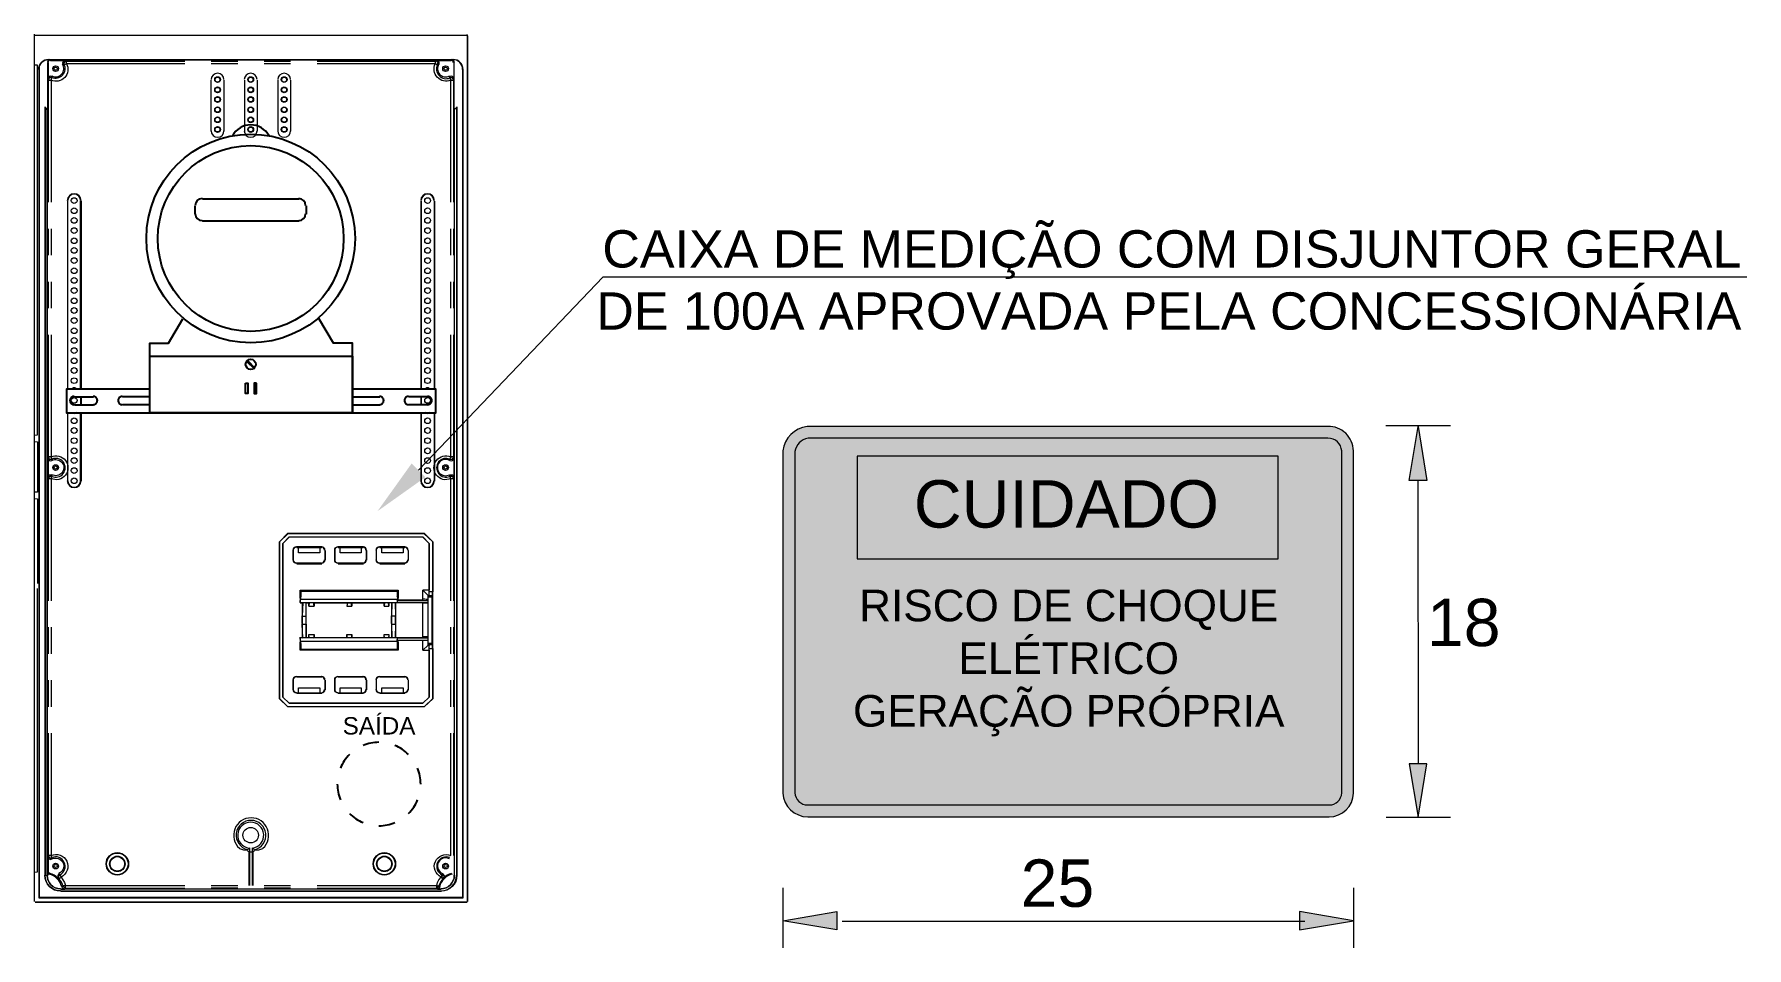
# Model space of a CAD drawing. Header units: millimetres. Extents: x 3949 to 5857, y -1960 to -943.
# Drawn here: x 5030.2 to 5180.1, y -1960 to -1880.1 of the extents above; entities that cross this region are included whole.
import ezdxf

# ---------------------------------------------------------------- set-up
doc = ezdxf.new("R2010")
doc.units = ezdxf.units.MM
doc.layers.add('PADRÃO DE ENTRADA', color=7, linetype='Continuous', lineweight=0)
doc.styles.add('ARIAL', font='arial.ttf')
doc.styles.add('PDF Arial', font='arial.ttf')
doc.styles.add('PDF TimesNewRomanPSMT', font='arial.ttf')

msp = doc.modelspace()

# ---------------------------------------------------------------- hatches: boundary and pattern name
at = {"layer": 'PADRÃO DE ENTRADA', "lineweight": 0}
h = msp.add_hatch(color=256, dxfattribs=at)
h.dxf.hatch_style = 1
edge = h.paths.add_edge_path()
edge.add_arc((5143.52, -1916.62), 2.19, 1.5279, 91.5282)
edge.add_line((5143.47, -1914.43), (5097.91, -1914.43))
edge.add_arc((5098.18, -1916.83), 2.42, 96.3973, 173.6024)
edge.add_line((5095.78, -1916.57), (5095.78, -1946.51))
edge.add_arc((5097.94, -1946.42), 2.16, 182.4237, 270.2616)
edge.add_line((5097.95, -1948.59), (5143.58, -1948.59))
edge.add_arc((5143.6, -1946.47), 2.12, 269.6245, 358.8061)
edge.add_line((5145.71, -1946.51), (5145.71, -1916.57))
at = {"layer": 'PADRÃO DE ENTRADA', "lineweight": 0, "true_color": 0xf1eb1f}
h = msp.add_hatch(color=2, dxfattribs=at)
h.dxf.hatch_style = 1
edge = h.paths.add_edge_path()
edge.add_arc((5143.52, -1916.62), 1.15, 2.1054, 92.1058)
edge.add_line((5143.48, -1915.47), (5097.98, -1915.47))
edge.add_arc((5098.18, -1916.83), 1.38, 98.4711, 171.5285)
edge.add_line((5096.82, -1916.63), (5096.82, -1946.49))
edge.add_arc((5097.94, -1946.42), 1.13, 183.3575, 270.3624)
edge.add_line((5097.95, -1947.55), (5143.59, -1947.55))
edge.add_arc((5143.6, -1946.47), 1.08, 269.4744, 358.3289)
edge.add_line((5144.68, -1946.5), (5144.68, -1916.58))
at = {"layer": 'PADRÃO DE ENTRADA', "lineweight": 0, "true_color": 0x000000}
h = msp.add_hatch(color=18, dxfattribs=at)
h.dxf.hatch_style = 1
h.paths.add_polyline_path([(5139.12, -1917.03), (5102.26, -1917.03), (5102.26, -1926.01), (5139.12, -1926.01)])

# ---------------------------------------------------------------- linework, layer by layer
at = {"layer": 'PADRÃO DE ENTRADA', "lineweight": 0}
for p, q in [((5063.87, -1918.27), (5080.03, -1901.34)), ((5080.03, -1901.34), (5180.13, -1901.34))]:
    msp.add_line(p, q, dxfattribs=at)
at = {"layer": 'PADRÃO DE ENTRADA', "lineweight": 15}
for p, q in [((5057.65, -1929.85), (5057.61, -1930.16)), ((5057.61, -1930.16), (5058.03, -1930.16)), ((5058.03, -1930.16), (5057.99, -1929.85)), ((5058.03, -1929.88), (5058.03, -1930.16)), ((5057.65, -1932.94), (5057.61, -1932.63)), ((5057.61, -1932.63), (5058.03, -1932.63)), ((5057.61, -1932.9), (5057.61, -1932.63)), ((5058.03, -1932.63), (5057.99, -1932.94)), ((5058.03, -1932.63), (5058.03, -1932.9))]:
    msp.add_line(p, q, dxfattribs=at)
for points in [[(5030.25, -1880.12, 0.414215), (5030.3, -1880.18, 0.414215), (5030.25, -1880.24)], [(5066.82, -1882.39), (5031.64, -1882.39, 0.414213), (5031.44, -1882.62)], [(5031.79, -1918.69), (5031.68, -1918.69), (5031.56, -1918.69), (5031.49, -1918.76), (5031.49, -1918.88), (5031.49, -1917.22), (5031.49, -1917.34), (5031.56, -1917.41), (5031.68, -1917.45), (5031.79, -1917.41, -1.671857), (5031.78, -1918.66)], [(5053.66, -1931.02, 0.011486), (5053.66, -1931.36, 0.011486), (5053.66, -1931.69)], [(5054.04, -1931.69, 0.011486), (5054.04, -1931.36, 0.011486), (5054.04, -1931.02)], [(5061.49, -1931.02, 0.011486), (5061.48, -1931.36, 0.011486), (5061.49, -1931.69)], [(5061.86, -1931.69, 0.011486), (5061.87, -1931.36, 0.011486), (5061.86, -1931.02)], [(5031.64, -1953.55), (5031.52, -1953.48), (5031.49, -1953.36), (5031.49, -1952.09), (5031.49, -1952.2), (5031.56, -1952.28), (5031.68, -1952.32), (5031.79, -1952.28, -1.055241), (5032.39, -1953.56)], [(5067.24, -1953.71, -0.414101), (5065.85, -1955.1), (5032.57, -1955.1)]]:
    msp.add_lwpolyline(points, format="xyb", dxfattribs=at)
for points in [[(5030.25, -1880.27), (5030.25, -1955.99)], [(5030.33, -1880.19), (5068.13, -1880.19)], [(5068.17, -1955.99), (5068.17, -1880.27), (5068.17, -1955.99)], [(5068.17, -1880.27), (5068.17, -1955.99)], [(5031.41, -1882.58), (5031.41, -1886.72)], [(5066.93, -1882.35), (5031.52, -1882.35)], [(5031.68, -1882.43), (5032.95, -1882.43), (5032.84, -1882.47), (5032.76, -1882.55), (5032.72, -1882.66), (5032.76, -1882.78)], [(5065.7, -1882.78), (5065.7, -1882.66), (5065.7, -1882.55), (5065.62, -1882.47), (5065.5, -1882.43), (5066.74, -1882.43)], [(5067.01, -1886.72), (5067.01, -1882.58)], [(5030.25, -1915.21), (5030.52, -1915.17), (5030.52, -1882.82), (5030.25, -1882.82)], [(5030.64, -1883.24), (5030.64, -1955.68)], [(5030.64, -1883.24), (5030.64, -1883.24)], [(5030.67, -1882.97), (5030.67, -1955.64)], [(5031.79, -1883.82), (5031.68, -1883.78), (5031.56, -1883.82), (5031.49, -1883.9), (5031.49, -1884.01), (5031.49, -1882.66)], [(5066.97, -1882.66), (5066.97, -1884.01), (5066.93, -1883.9), (5066.86, -1883.82), (5066.74, -1883.78), (5066.62, -1883.82)], [(5067.74, -1882.97), (5067.74, -1955.64), (5067.78, -1955.68), (5067.78, -1883.24)], [(5045.73, -1888.61), (5045.73, -1884.13)], [(5046.85, -1884.13), (5046.85, -1888.61)], [(5048.67, -1888.61), (5048.67, -1884.13)], [(5049.75, -1884.13), (5049.75, -1888.61)], [(5051.6, -1888.61), (5051.6, -1884.13)], [(5052.68, -1884.13), (5052.68, -1888.61)], [(5031.22, -1886.52), (5031.18, -1886.48), (5031.18, -1953.75)], [(5031.56, -1953.63), (5031.45, -1953.55), (5031.41, -1953.4), (5031.41, -1953.75), (5031.41, -1886.72), (5031.22, -1886.52), (5031.22, -1953.75)], [(5031.41, -1886.72), (5031.41, -1886.72)], [(5067.24, -1886.52), (5067.24, -1886.48), (5067.24, -1953.75), (5067.24, -1886.52), (5067.01, -1886.72), (5067.01, -1953.75)], [(5033.18, -1911.16), (5033.18, -1894.71), (5033.15, -1894.71), (5033.15, -1911.16)], [(5034.3, -1911.16), (5034.3, -1894.71), (5034.34, -1894.71), (5034.34, -1911.16)], [(5064.11, -1894.71), (5064.11, -1894.71)], [(5065.27, -1894.71), (5065.27, -1894.71)], [(5034.3, -1911.85), (5034.3, -1912.55)], [(5034.34, -1911.85), (5034.34, -1912.55)], [(5033.15, -1913.24), (5033.15, -1919.23), (5033.18, -1919.23), (5033.18, -1913.24)], [(5034.34, -1913.24), (5034.34, -1919.23), (5034.3, -1919.23), (5034.3, -1913.24)], [(5030.25, -1915.75), (5030.52, -1915.79), (5030.52, -1920.19), (5030.25, -1920.19)], [(5066.62, -1917.41), (5066.74, -1917.45), (5066.86, -1917.41), (5066.93, -1917.34), (5066.97, -1917.22), (5066.97, -1918.88), (5066.93, -1918.76), (5066.86, -1918.69), (5066.74, -1918.69), (5066.62, -1918.69)], [(5030.25, -1920.73), (5030.52, -1920.77), (5030.52, -1928.19)], [(5052.55, -1924.13), (5052.01, -1924.67), (5052.55, -1924.09)], [(5052.44, -1923.78), (5064.38, -1923.78), (5064.38, -1923.82), (5052.44, -1923.82)], [(5064.27, -1924.13), (5052.55, -1924.13), (5052.55, -1924.09), (5064.27, -1924.09)], [(5065.08, -1933.55), (5065.12, -1933.55), (5064.81, -1933.55), (5064.81, -1933.59), (5064.69, -1933.59), (5064.27, -1934.02), (5064.81, -1934.02), (5064.81, -1938.11), (5064.81, -1933.86), (5065.12, -1933.86), (5065.12, -1938.23), (5065.12, -1938.26), (5065.12, -1924.52), (5065.12, -1928.92), (5064.81, -1928.92), (5064.81, -1924.67), (5064.81, -1928.76), (5064.27, -1928.76)], [(5064.38, -1923.82), (5065.12, -1924.52), (5064.38, -1923.78)], [(5052.01, -1938.11), (5052.01, -1924.67), (5052.01, -1938.11)], [(5052.92, -1926.14), (5052.92, -1925.29), (5052.92, -1926.14)], [(5055.23, -1925.02), (5055.23, -1925.48), (5053.38, -1925.48), (5053.38, -1925.02)], [(5055.7, -1926.14), (5055.7, -1925.29), (5055.7, -1926.14)], [(5056.55, -1926.14), (5056.55, -1925.29), (5056.55, -1926.14)], [(5058.86, -1925.02), (5058.86, -1925.48), (5057.01, -1925.48), (5057.01, -1925.02)], [(5059.33, -1926.14), (5059.33, -1925.29), (5059.33, -1926.14)], [(5062.53, -1925.02), (5062.53, -1925.48), (5060.68, -1925.48), (5060.68, -1925.02)], [(5030.25, -1953.44), (5030.52, -1953.4), (5030.52, -1928.61)], [(5053.51, -1929.46), (5053.51, -1928.76), (5062.11, -1928.76), (5062.11, -1929.46)], [(5062.03, -1929.34), (5062.03, -1928.84), (5053.58, -1928.84), (5053.58, -1929.34)], [(5062.11, -1929.61), (5064.27, -1929.61), (5064.27, -1928.76), (5064.69, -1929.19), (5064.81, -1929.19), (5064.81, -1929.23), (5065.12, -1929.23), (5065.08, -1929.23)], [(5053.55, -1929.42), (5053.51, -1929.46), (5053.51, -1929.88), (5053.55, -1929.85), (5053.74, -1929.85), (5054.05, -1929.85), (5054.32, -1929.85), (5054.7, -1929.85), (5060.91, -1929.85), (5061.26, -1929.85), (5061.57, -1929.85), (5061.84, -1929.85), (5062.03, -1929.85), (5062.03, -1929.65), (5062.11, -1929.61), (5062.11, -1929.46), (5062.03, -1929.42)], [(5053.51, -1929.88), (5053.7, -1929.88), (5053.74, -1929.85), (5053.7, -1931.04), (5054.05, -1931.04), (5054.05, -1929.85), (5054.05, -1929.88), (5054.28, -1929.88), (5054.32, -1929.85), (5054.28, -1930.16), (5054.74, -1930.16), (5054.7, -1929.85), (5054.74, -1929.88), (5060.87, -1929.88), (5060.91, -1929.85), (5060.87, -1930.16), (5061.29, -1930.16)], [(5053.7, -1929.88), (5053.7, -1932.9), (5053.74, -1932.94), (5053.7, -1931.74), (5054.05, -1931.74), (5054.05, -1932.94), (5054.05, -1932.9), (5054.28, -1932.9), (5054.32, -1932.94), (5054.28, -1932.63), (5054.74, -1932.63), (5054.7, -1932.94), (5054.74, -1932.9), (5060.87, -1932.9), (5060.91, -1932.94), (5060.87, -1932.63), (5061.29, -1932.63), (5061.26, -1932.94), (5061.29, -1932.9), (5061.53, -1932.9), (5061.57, -1932.94), (5061.53, -1931.74), (5061.87, -1931.74), (5061.84, -1932.94), (5061.87, -1932.9), (5064.27, -1932.9), (5064.27, -1929.88), (5061.87, -1929.88), (5061.84, -1929.85), (5061.87, -1931.04), (5061.53, -1931.04), (5061.57, -1929.85), (5061.53, -1929.88), (5061.29, -1929.88)], [(5054.05, -1932.9), (5054.05, -1929.88)], [(5054.28, -1930.16), (5054.28, -1929.88)], [(5054.74, -1929.88), (5054.74, -1930.16)], [(5060.87, -1930.16), (5060.87, -1929.88)], [(5061.53, -1932.9), (5061.53, -1929.88)], [(5061.87, -1929.88), (5061.87, -1932.9)], [(5062.03, -1929.65), (5064.69, -1929.65)], [(5062.03, -1929.85), (5064.69, -1929.85)], [(5064.73, -1929.23), (5065.08, -1929.23), (5065.08, -1929.38), (5064.73, -1929.38), (5064.73, -1929.23), (5064.69, -1929.19), (5064.69, -1929.61), (5064.69, -1929.65), (5064.69, -1929.85), (5064.69, -1929.88), (5064.69, -1932.9), (5064.69, -1932.94), (5064.69, -1933.17), (5064.69, -1933.59), (5064.73, -1933.55), (5064.73, -1933.4), (5064.73, -1929.38)], [(5064.73, -1933.4), (5065.08, -1933.4), (5065.08, -1929.38)], [(5064.69, -1933.17), (5062.03, -1933.17), (5062.03, -1932.94), (5061.84, -1932.94), (5061.57, -1932.94), (5061.26, -1932.94), (5060.91, -1932.94), (5054.7, -1932.94), (5054.32, -1932.94), (5054.05, -1932.94), (5053.74, -1932.94), (5053.55, -1932.94), (5053.51, -1932.9), (5053.51, -1933.32), (5053.55, -1933.36)], [(5053.51, -1932.9), (5053.7, -1932.9)], [(5062.11, -1933.32), (5062.11, -1934.02), (5053.51, -1934.02), (5053.51, -1933.32)], [(5053.58, -1933.44), (5053.58, -1933.94), (5053.58, -1933.21), (5062.03, -1933.21), (5062.03, -1933.94), (5062.03, -1933.44)], [(5054.28, -1932.9), (5054.28, -1932.63)], [(5054.74, -1932.63), (5054.74, -1932.9)], [(5060.87, -1932.9), (5060.87, -1932.63)], [(5061.29, -1932.63), (5061.29, -1932.9)], [(5062.03, -1932.94), (5064.69, -1932.94)], [(5062.03, -1933.36), (5062.11, -1933.32), (5062.11, -1933.17)], [(5064.27, -1934.02), (5064.27, -1933.17)], [(5065.08, -1933.4), (5065.08, -1933.55), (5064.73, -1933.55)], [(5062.03, -1933.94), (5053.58, -1933.94), (5062.03, -1933.94)], [(5053.22, -1936.33), (5053.22, -1936.33)], [(5056.85, -1936.33), (5056.85, -1936.33)], [(5062.68, -1936.33), (5060.48, -1936.33), (5062.68, -1936.33)], [(5052.92, -1936.64), (5052.92, -1936.64)], [(5052.92, -1937.49), (5052.92, -1936.64), (5052.92, -1937.49)], [(5053.38, -1937.76), (5053.38, -1937.3), (5055.23, -1937.3), (5055.23, -1937.76)], [(5055.7, -1936.64), (5055.7, -1936.64)], [(5055.7, -1937.49), (5055.7, -1937.49)], [(5056.55, -1936.64), (5056.55, -1936.64)], [(5056.55, -1937.49), (5056.55, -1936.64), (5056.55, -1937.49)], [(5057.01, -1937.76), (5057.01, -1937.3), (5058.86, -1937.3), (5058.86, -1937.76)], [(5059.33, -1936.64), (5059.33, -1936.64)], [(5059.33, -1937.49), (5059.33, -1937.49)], [(5060.48, -1937.76), (5060.48, -1937.76)], [(5060.68, -1937.76), (5060.68, -1937.3), (5062.53, -1937.3), (5062.53, -1937.76)], [(5062.68, -1937.76), (5062.68, -1937.76)], [(5051.7, -1938.23), (5052.44, -1938.96), (5051.7, -1938.26)], [(5052.55, -1938.65), (5052.01, -1938.11), (5052.55, -1938.65)], [(5065.12, -1938.26), (5064.38, -1938.96), (5052.44, -1938.96)], [(5052.55, -1938.65), (5064.27, -1938.65), (5052.55, -1938.65)], [(5064.81, -1938.11), (5064.27, -1938.65), (5064.81, -1938.11)], [(5064.38, -1938.96), (5065.12, -1938.23)], [(5048.21, -1951.35), (5048.55, -1951.47), (5048.9, -1951.51), (5048.9, -1951.47), (5049.09, -1951.31), (5049.09, -1951.66)], [(5049.05, -1951.66), (5049.09, -1951.66), (5049.36, -1951.66), (5049.36, -1951.31), (5049.52, -1951.47), (5049.52, -1951.51), (5049.9, -1951.47), (5050.25, -1951.35)], [(5048.9, -1951.55), (5049.05, -1951.66), (5049.36, -1951.66), (5049.52, -1951.55)], [(5032.41, -1953.59), (5032.34, -1953.67), (5032.3, -1953.75), (5032.3, -1953.86), (5032.34, -1953.98)], [(5066.01, -1953.59), (5066.08, -1953.67), (5066.16, -1953.75), (5066.16, -1953.86), (5066.08, -1953.98)], [(5067.74, -1955.64), (5030.67, -1955.64), (5030.64, -1955.68), (5067.78, -1955.68)], [(5065.74, -1954.75), (5065.66, -1954.87), (5065.54, -1954.91), (5065.85, -1954.91), (5032.57, -1954.91), (5032.91, -1954.91), (5032.76, -1954.87), (5032.68, -1954.75)], [(5065.89, -1955.14), (5032.57, -1955.14)], [(5030.33, -1956.06), (5068.13, -1956.06)]]:
    msp.add_lwpolyline(points, dxfattribs=at)
for points in [[(5031.5, -1882.33, 0.414213), (5030.63, -1883.2, -0.414213)], [(5033.55, -1913.21, 0.467696), (5033.93, -1913.21, -0.416518)], [(5064.48, -1913.21, 0.467696), (5064.86, -1913.21, -0.416518)], [(5053.2, -1924.96, 0.414101), (5052.91, -1925.25, -0.414101)], [(5056.83, -1924.96, 0.414101), (5056.54, -1925.25, -0.414101)], [(5060.46, -1924.96, 0.414101), (5060.17, -1925.25, -0.414101)], [(5062.95, -1925.25, 0.414101), (5062.66, -1924.96, -0.414101)], [(5052.91, -1926.1, 0.414101), (5053.2, -1926.39, -0.414101)], [(5056.54, -1926.1, 0.414101), (5056.83, -1926.39, -0.414101)], [(5060.17, -1926.1, 0.414101), (5060.46, -1926.39, -0.414101)], [(5062.66, -1926.39, 0.414101), (5062.95, -1926.1, -0.414101)], [(5053.2, -1936.32, 0.414101), (5052.91, -1936.61, -0.414101)], [(5056.83, -1936.32, 0.414101), (5056.54, -1936.61, -0.414101)], [(5060.46, -1936.32, 0.414101), (5060.17, -1936.61, -0.414101)], [(5062.95, -1936.61, 0.414101), (5062.66, -1936.32, -0.414101)], [(5052.91, -1937.46, 0.414101), (5053.2, -1937.75, -0.414101)], [(5056.54, -1937.46, 0.414101), (5056.83, -1937.75, -0.414101)], [(5060.17, -1937.46, 0.414101), (5060.46, -1937.75, -0.414101)], [(5062.66, -1937.75, 0.414101), (5062.95, -1937.46, -0.414101)], [(5031.17, -1953.71, 0.414101), (5032.54, -1955.08, -0.414101)], [(5031.37, -1953.71, 0.41421), (5032.54, -1954.89, -0.41421)], [(5065.83, -1954.89, 0.41421), (5067.01, -1953.71, -0.41421)]]:
    msp.add_lwpolyline(points, format="xyb", close=True, dxfattribs=at)
at = {"layer": 'PADRÃO DE ENTRADA', "lineweight": 0}
for points in [[(5031.49, -1882.66), (5031.41, -1882.58)], [(5031.64, -1882.39), (5031.68, -1882.43)], [(5043.42, -1882.7), (5033.07, -1882.7), (5033.07, -1882.47), (5033.03, -1882.47), (5032.99, -1882.47), (5032.95, -1882.51), (5032.91, -1882.51), (5032.88, -1882.55), (5032.88, -1882.58), (5032.84, -1882.62), (5032.84, -1882.66), (5032.84, -1882.7), (5032.84, -1882.74), (5032.88, -1882.78), (5032.76, -1882.78)], [(5032.95, -1882.43), (5033.07, -1882.47), (5043.42, -1882.47)], [(5045.73, -1882.47), (5048.05, -1882.47)], [(5050.37, -1882.47), (5052.68, -1882.47)], [(5055, -1882.47), (5065.35, -1882.47), (5065.5, -1882.43)], [(5066.74, -1882.43), (5066.82, -1882.39)], [(5067.01, -1882.58), (5066.97, -1882.66)], [(5031.79, -1883.82), (5031.79, -1883.94), (5031.76, -1883.94), (5031.72, -1883.9), (5031.68, -1883.9), (5031.64, -1883.94), (5031.6, -1883.94), (5031.56, -1883.97), (5031.52, -1884.01), (5031.52, -1884.05), (5031.49, -1884.09), (5031.49, -1884.13), (5031.72, -1884.13), (5031.72, -1894.82)], [(5031.49, -1894.82), (5031.49, -1884.13), (5031.49, -1884.01)], [(5048.05, -1882.7), (5045.73, -1882.7)], [(5052.68, -1882.7), (5050.37, -1882.7)], [(5066.7, -1894.82), (5066.7, -1884.13), (5066.93, -1884.13), (5066.93, -1884.09), (5066.93, -1884.05), (5066.89, -1884.01), (5066.89, -1883.97), (5066.86, -1883.97), (5066.82, -1883.94), (5066.78, -1883.94), (5066.74, -1883.9), (5066.7, -1883.9), (5066.66, -1883.94), (5066.62, -1883.94), (5066.62, -1883.82)], [(5066.97, -1884.01), (5066.93, -1884.13), (5066.93, -1894.82)], [(5031.49, -1899.46), (5031.49, -1897.14)], [(5031.72, -1897.14), (5031.72, -1899.46)], [(5066.7, -1899.46), (5066.7, -1897.14)], [(5066.93, -1897.14), (5066.93, -1899.46)], [(5031.49, -1904.09), (5031.49, -1901.77)], [(5031.72, -1901.77), (5031.72, -1904.09)], [(5066.7, -1904.09), (5066.7, -1901.77)], [(5066.93, -1901.77), (5066.93, -1904.09)], [(5031.49, -1917.22), (5031.49, -1917.1), (5031.49, -1906.41)], [(5031.72, -1906.41), (5031.72, -1917.1), (5031.49, -1917.1), (5031.49, -1917.14), (5031.52, -1917.18), (5031.52, -1917.22), (5031.56, -1917.26), (5031.6, -1917.3), (5031.64, -1917.3), (5031.68, -1917.3), (5031.72, -1917.3), (5031.76, -1917.3), (5031.79, -1917.3), (5031.79, -1917.41)], [(5066.62, -1917.41), (5066.62, -1917.3), (5066.66, -1917.3), (5066.7, -1917.3), (5066.74, -1917.3), (5066.78, -1917.3), (5066.82, -1917.3), (5066.86, -1917.26), (5066.89, -1917.26), (5066.89, -1917.22), (5066.93, -1917.18), (5066.93, -1917.14), (5066.93, -1917.1), (5066.7, -1917.1), (5066.7, -1906.41)], [(5066.93, -1906.41), (5066.93, -1917.1), (5066.97, -1917.22)], [(5031.79, -1918.69), (5031.79, -1918.8), (5031.76, -1918.8), (5031.72, -1918.8), (5031.68, -1918.8), (5031.64, -1918.8), (5031.6, -1918.8), (5031.56, -1918.84), (5031.56, -1918.88), (5031.52, -1918.88), (5031.52, -1918.92), (5031.49, -1918.96), (5031.49, -1919), (5031.72, -1919), (5031.72, -1929.69)], [(5031.49, -1929.69), (5031.49, -1919), (5031.49, -1918.88)], [(5066.97, -1918.88), (5066.93, -1919), (5066.93, -1929.69)], [(5031.49, -1934.33), (5031.49, -1932.01)], [(5031.72, -1932.01), (5031.72, -1934.33)], [(5066.7, -1934.33), (5066.7, -1932.01)], [(5066.93, -1932.01), (5066.93, -1934.33)], [(5031.49, -1938.96), (5031.49, -1936.64)], [(5031.72, -1936.64), (5031.72, -1938.96)], [(5066.7, -1938.96), (5066.7, -1936.64)], [(5066.93, -1936.64), (5066.93, -1938.96)], [(5031.49, -1952.09), (5031.49, -1951.97), (5031.49, -1941.28)], [(5031.72, -1941.28), (5031.72, -1951.97), (5031.49, -1951.97), (5031.49, -1952.01), (5031.52, -1952.05), (5031.52, -1952.09), (5031.56, -1952.13), (5031.56, -1952.16), (5031.6, -1952.16), (5031.64, -1952.16), (5031.68, -1952.2), (5031.72, -1952.2), (5031.76, -1952.2), (5031.79, -1952.16), (5031.79, -1952.28)], [(5066.93, -1941.28), (5066.93, -1951.97)], [(5031.18, -1953.75), (5031.22, -1953.75)], [(5031.41, -1953.4), (5031.49, -1953.36)], [(5031.41, -1953.75), (5031.41, -1953.75)], [(5031.64, -1953.55), (5031.64, -1953.59), (5031.56, -1953.63)], [(5032.68, -1954.75), (5032.76, -1954.64), (5032.8, -1954.67), (5032.8, -1954.71), (5032.84, -1954.75), (5032.88, -1954.79), (5032.91, -1954.79), (5032.95, -1954.83), (5032.99, -1954.83), (5032.99, -1954.6), (5032.95, -1954.6), (5032.91, -1954.64), (5032.88, -1954.64), (5032.84, -1954.64), (5032.8, -1954.64), (5032.76, -1954.64), (5032.68, -1954.44), (5032.57, -1954.21), (5032.41, -1954.02), (5032.34, -1953.98)], [(5055, -1954.6), (5065.47, -1954.6), (5065.5, -1954.6), (5065.54, -1954.64), (5065.58, -1954.64), (5065.62, -1954.64), (5065.66, -1954.64), (5065.66, -1954.67), (5065.62, -1954.71), (5065.62, -1954.75), (5065.58, -1954.79), (5065.54, -1954.79), (5065.5, -1954.83), (5065.47, -1954.83), (5065.47, -1954.6), (5065.54, -1954.33), (5065.66, -1954.1), (5065.85, -1953.86), (5065.85, -1953.9), (5065.89, -1953.94), (5065.93, -1953.94), (5065.97, -1953.98), (5066.01, -1954.02), (5066.04, -1953.98), (5066.04, -1953.94), (5066.04, -1953.9), (5066.04, -1953.86), (5066.04, -1953.82), (5066.04, -1953.79), (5066.01, -1953.75), (5066.01, -1953.71), (5065.97, -1953.71), (5065.93, -1953.67), (5066.01, -1953.59)], [(5066.08, -1953.98), (5066.01, -1954.02), (5065.85, -1954.21), (5065.74, -1954.44), (5065.66, -1954.64), (5065.74, -1954.75)], [(5032.57, -1954.91), (5032.57, -1954.91)], [(5032.57, -1955.1), (5032.57, -1955.14)], [(5032.91, -1954.91), (5032.99, -1954.83), (5043.42, -1954.83)], [(5045.73, -1954.6), (5048.05, -1954.6)], [(5048.05, -1954.83), (5045.73, -1954.83)], [(5050.37, -1954.6), (5052.68, -1954.6)], [(5052.68, -1954.83), (5050.37, -1954.83)], [(5055, -1954.83), (5065.47, -1954.83), (5065.54, -1954.91)], [(5065.85, -1954.91), (5065.85, -1954.91)], [(5065.89, -1955.14), (5065.85, -1955.1)]]:
    msp.add_lwpolyline(points, dxfattribs=at)
for points in [[(5065.7, -1882.78), (5065.54, -1882.78), (5065.58, -1882.74), (5065.58, -1882.7), (5065.58, -1882.66), (5065.58, -1882.62), (5065.58, -1882.58), (5065.54, -1882.55), (5065.5, -1882.51), (5065.47, -1882.51), (5065.43, -1882.47), (5065.39, -1882.47), (5065.35, -1882.47), (5065.35, -1882.7), (5065.39, -1882.7), (5065.43, -1882.74), (5065.47, -1882.74), (5065.5, -1882.74), (5065.54, -1882.78, 0.69971), (5066.62, -1883.94), (5066.62, -1883.97), (5066.66, -1883.97), (5066.66, -1884.01), (5066.66, -1884.05), (5066.7, -1884.09), (5066.7, -1884.13, -0.700957), (5065.35, -1882.7), (5055, -1882.7)], [(5032.88, -1882.78), (5032.91, -1882.78), (5032.91, -1882.74), (5032.95, -1882.74), (5032.99, -1882.74), (5033.03, -1882.7), (5033.07, -1882.7, -0.724436), (5031.72, -1884.13), (5031.72, -1884.09), (5031.76, -1884.05), (5031.76, -1884.01), (5031.79, -1883.97), (5031.79, -1883.94)], [(5066.7, -1929.69), (5066.7, -1919, -1.555767), (5066.7, -1917.1), (5066.7, -1917.14), (5066.66, -1917.18), (5066.66, -1917.22), (5066.62, -1917.26), (5066.62, -1917.3, 1.541167), (5066.62, -1918.8), (5066.62, -1918.84), (5066.66, -1918.88), (5066.66, -1918.92), (5066.7, -1918.96), (5066.7, -1919), (5066.93, -1919), (5066.93, -1918.96), (5066.93, -1918.92), (5066.89, -1918.88), (5066.86, -1918.84), (5066.82, -1918.8), (5066.78, -1918.8), (5066.74, -1918.8), (5066.7, -1918.8), (5066.66, -1918.8), (5066.62, -1918.8), (5066.62, -1918.69)], [(5066.62, -1952.16, 0.96917), (5065.93, -1953.67), (5065.93, -1953.71), (5065.89, -1953.75), (5065.89, -1953.79), (5065.85, -1953.82), (5065.85, -1953.86, -0.975434), (5066.7, -1951.97), (5066.7, -1941.28)], [(5032.41, -1953.59), (5032.49, -1953.67), (5032.45, -1953.71), (5032.41, -1953.75), (5032.37, -1953.79), (5032.37, -1953.82), (5032.37, -1953.86), (5032.37, -1953.9), (5032.37, -1953.94), (5032.41, -1953.98), (5032.41, -1954.02), (5032.45, -1954.02), (5032.45, -1953.98), (5032.49, -1953.98), (5032.49, -1953.94), (5032.53, -1953.94), (5032.57, -1953.9), (5032.61, -1953.86), (5032.57, -1953.82), (5032.57, -1953.79), (5032.53, -1953.75), (5032.53, -1953.71), (5032.49, -1953.71), (5032.49, -1953.67, 0.96917), (5031.79, -1952.16), (5031.79, -1952.13), (5031.76, -1952.09), (5031.76, -1952.05), (5031.72, -1952.01), (5031.72, -1951.97, -0.98486), (5032.61, -1953.86), (5032.76, -1954.1), (5032.88, -1954.33), (5032.99, -1954.6), (5043.42, -1954.6)]]:
    msp.add_lwpolyline(points, format="xyb", dxfattribs=at)
at = {"layer": 'PADRÃO DE ENTRADA', "lineweight": 25}
for points in [[(5044.96, -1894.52), (5053.42, -1894.52)], [(5044.34, -1895.87), (5044.34, -1895.13)], [(5054.04, -1895.13), (5054.04, -1895.87)], [(5053.42, -1896.48), (5044.96, -1896.48)], [(5040.37, -1913.24), (5040.37, -1907.14), (5041.99, -1907.14), (5043.26, -1905.02)], [(5058.09, -1913.24), (5058.09, -1907.14), (5056.43, -1907.14), (5055.16, -1904.98)], [(5048.86, -1908.76), (5049.52, -1909.38)], [(5048.94, -1908.69), (5049.56, -1909.34)], [(5040.37, -1911.16), (5033.07, -1911.16), (5033.07, -1913.24), (5065.39, -1913.24), (5065.39, -1911.16), (5058.09, -1911.16)], [(5033.76, -1911.85), (5035.42, -1911.85)], [(5033.76, -1912.55), (5035.42, -1912.55)], [(5040.37, -1911.85), (5037.97, -1911.85)], [(5040.37, -1912.55), (5037.97, -1912.55)], [(5058.09, -1911.85), (5060.48, -1911.85)], [(5058.09, -1912.55), (5060.48, -1912.55)], [(5064.69, -1911.85), (5063.03, -1911.85)], [(5064.69, -1912.55), (5063.03, -1912.55)], [(5049.05, -1951.66), (5049.05, -1954.6)], [(5049.36, -1951.66), (5049.36, -1954.6)]]:
    msp.add_lwpolyline(points, dxfattribs=at)
at = {"layer": 'PADRÃO DE ENTRADA', "lineweight": 15}
for points in [[(5064.11, -1894.71), (5064.11, -1911.16)], [(5065.27, -1911.16), (5065.27, -1894.71)], [(5064.11, -1911.85), (5064.11, -1912.55)], [(5064.11, -1919.23), (5064.11, -1913.24)], [(5065.27, -1919.23), (5065.27, -1913.24)], [(5051.7, -1938.23), (5051.7, -1938.26), (5051.7, -1924.52), (5052.44, -1923.78), (5052.44, -1923.82), (5051.7, -1924.52)], [(5064.27, -1924.13), (5064.27, -1924.09), (5064.81, -1924.67)], [(5055.43, -1924.98), (5053.22, -1924.98), (5053.22, -1925.02), (5053.3, -1925.02), (5053.38, -1925.02), (5055.23, -1925.02), (5055.35, -1925.02), (5055.39, -1925.02)], [(5059.06, -1924.98), (5056.85, -1924.98), (5056.85, -1925.02), (5056.93, -1925.02), (5057.01, -1925.02), (5058.86, -1925.02), (5058.98, -1925.02), (5059.02, -1925.02)], [(5060.18, -1925.29), (5060.18, -1926.14), (5060.21, -1926.14), (5060.21, -1925.29)], [(5062.68, -1924.98), (5060.48, -1924.98), (5060.48, -1925.02), (5060.56, -1925.02), (5060.68, -1925.02), (5062.53, -1925.02), (5062.61, -1925.02), (5062.68, -1925.02)], [(5062.99, -1926.14), (5062.99, -1925.29), (5062.96, -1925.29), (5062.96, -1926.14)], [(5053.22, -1926.41), (5053.22, -1926.45), (5055.43, -1926.45), (5055.39, -1926.41)], [(5056.85, -1926.41), (5056.85, -1926.45), (5059.06, -1926.45), (5059.02, -1926.41)], [(5060.48, -1926.41), (5060.48, -1926.45), (5062.68, -1926.45), (5062.68, -1926.41)], [(5053.58, -1928.84), (5062.03, -1928.84), (5062.03, -1929.58), (5053.58, -1929.58)], [(5061.29, -1930.16), (5061.26, -1929.85), (5061.29, -1929.88)], [(5055.43, -1936.33), (5053.22, -1936.33), (5055.39, -1936.33)], [(5059.06, -1936.33), (5056.85, -1936.33), (5059.02, -1936.33)], [(5053.22, -1937.76), (5055.43, -1937.76), (5055.39, -1937.76), (5055.35, -1937.76), (5055.23, -1937.76), (5053.38, -1937.76), (5053.3, -1937.76)], [(5055.7, -1937.49), (5055.7, -1936.64)], [(5056.85, -1937.76), (5059.06, -1937.76), (5059.02, -1937.76), (5058.98, -1937.76), (5058.86, -1937.76), (5057.01, -1937.76), (5056.93, -1937.76)], [(5059.33, -1937.49), (5059.33, -1936.64)], [(5060.21, -1937.49), (5060.21, -1936.64), (5060.18, -1936.64), (5060.18, -1937.49)], [(5060.48, -1937.76), (5062.68, -1937.76), (5062.61, -1937.76), (5062.53, -1937.76), (5060.68, -1937.76), (5060.56, -1937.76)], [(5062.99, -1936.64), (5062.96, -1936.64), (5062.96, -1937.49), (5062.99, -1937.49)], [(5030.33, -1956.06), (5068.13, -1956.06)], [(5030.33, -1956.06), (5068.13, -1956.06)]]:
    msp.add_lwpolyline(points, close=True, dxfattribs=at)
at = {"layer": 'PADRÃO DE ENTRADA', "lineweight": 25}
for points in [[(5040.37, -1908.3), (5058.09, -1908.3), (5058.09, -1913.24), (5040.37, -1913.24)], [(5048.75, -1910.66), (5048.94, -1910.66), (5048.94, -1911.54), (5048.75, -1911.54)], [(5049.71, -1910.66), (5049.48, -1910.66), (5049.48, -1911.54), (5049.71, -1911.54)]]:
    msp.add_lwpolyline(points, close=True, dxfattribs=at)
for points in [[(5033.74, -1911.8, 0.414214), (5033.37, -1912.16, 0.414214), (5033.74, -1912.53)], [(5035.4, -1912.53, 0.414214), (5035.77, -1912.16, 0.414214), (5035.4, -1911.8)], [(5037.95, -1911.8, 0.414214), (5037.58, -1912.16, 0.414214), (5037.95, -1912.53)], [(5060.46, -1912.53, 0.414214), (5060.83, -1912.16, 0.414214), (5060.46, -1911.8)], [(5063.01, -1911.8, 0.414214), (5062.64, -1912.16, 0.414214), (5063.01, -1912.53)], [(5064.67, -1912.53, 0.414214), (5065.04, -1912.16, 0.414214), (5064.67, -1911.8)]]:
    msp.add_lwpolyline(points, format="xyb", dxfattribs=at)
at = {"layer": 'PADRÃO DE ENTRADA', "lineweight": 0}
for points in [[(5145.71, -1916.57, 0.414215), (5143.47, -1914.43), (5097.91, -1914.43, 0.35022), (5095.78, -1916.57), (5095.78, -1946.51, 0.403204), (5097.95, -1948.59), (5143.58, -1948.59, 0.410037), (5145.71, -1946.51)], [(5144.68, -1916.58, 0.414216), (5143.48, -1915.47), (5097.98, -1915.47, 0.330028), (5096.82, -1916.63), (5096.82, -1946.49, 0.398984), (5097.95, -1947.55), (5143.59, -1947.55, 0.40837), (5144.68, -1946.5)], [(5031.72, -1919), (5031.72, -1918.96), (5031.76, -1918.92), (5031.76, -1918.88), (5031.79, -1918.88), (5031.79, -1918.84), (5031.79, -1918.8, 1.545983), (5031.79, -1917.3), (5031.79, -1917.26), (5031.79, -1917.22), (5031.76, -1917.22), (5031.76, -1917.18), (5031.72, -1917.14), (5031.72, -1917.1, -1.555767)]]:
    msp.add_lwpolyline(points, format="xyb", close=True, dxfattribs=at)
at = {"layer": 'PADRÃO DE ENTRADA', "color": 150, "lineweight": 0, "true_color": 0x007eff}
for points in [[(5148.55, -1914.36), (5154.19, -1914.36)], [(5151.35, -1919.16), (5151.38, -1943.95)], [(5148.56, -1948.62), (5154.2, -1948.62)], [(5095.78, -1954.81), (5095.78, -1960.05)], [(5145.71, -1954.81), (5145.71, -1960.05)], [(5141.44, -1957.76), (5100.95, -1957.76)]]:
    msp.add_lwpolyline(points, dxfattribs=at)
for points in [[(5152.13, -1919.16), (5150.58, -1919.16), (5151.38, -1914.43)], [(5152.13, -1943.95), (5150.58, -1943.95), (5151.38, -1948.62)], [(5100.5, -1956.88), (5100.5, -1958.49), (5095.78, -1957.68)], [(5140.99, -1956.88), (5140.99, -1958.49), (5145.71, -1957.68)]]:
    msp.add_lwpolyline(points, close=True, dxfattribs=at)
at = {"layer": 'PADRÃO DE ENTRADA', "lineweight": 0}
msp.add_lwpolyline([(5139.12, -1917.03), (5102.26, -1917.03), (5102.26, -1926.01), (5139.12, -1926.01)], close=True, dxfattribs=at)
at = {"layer": 'PADRÃO DE ENTRADA', "lineweight": 15}
for centre, radius in [((5032.12, -1883.13), 0.251), ((5032.12, -1883.13), 0.135), ((5046.29, -1884.09), 0.251), ((5046.29, -1884.09), 0.212), ((5049.19, -1884.09), 0.251), ((5049.19, -1884.09), 0.212), ((5052.12, -1884.09), 0.251), ((5052.12, -1884.09), 0.212), ((5066.25, -1883.13), 0.251), ((5066.25, -1883.13), 0.135), ((5046.29, -1884.98), 0.251), ((5046.29, -1885.83), 0.251), ((5046.29, -1884.98), 0.212), ((5049.19, -1884.98), 0.251), ((5049.19, -1885.83), 0.251), ((5049.19, -1884.98), 0.212), ((5052.12, -1884.98), 0.251), ((5052.12, -1885.83), 0.251), ((5052.12, -1884.98), 0.212), ((5046.29, -1886.72), 0.251), ((5046.29, -1885.83), 0.212), ((5046.29, -1886.72), 0.212), ((5049.19, -1886.72), 0.251), ((5049.19, -1885.83), 0.212), ((5049.19, -1886.72), 0.212), ((5052.12, -1886.72), 0.251), ((5052.12, -1885.83), 0.212), ((5052.12, -1886.72), 0.212), ((5046.29, -1887.6), 0.251), ((5046.29, -1888.45), 0.251), ((5046.29, -1887.6), 0.212), ((5046.29, -1888.45), 0.212), ((5049.19, -1887.6), 0.251), ((5049.19, -1888.45), 0.251), ((5049.19, -1887.6), 0.212), ((5049.19, -1888.45), 0.212), ((5052.12, -1887.6), 0.251), ((5052.12, -1888.45), 0.251), ((5052.12, -1887.6), 0.212), ((5052.12, -1888.45), 0.212), ((5033.74, -1894.67), 0.251), ((5033.74, -1894.67), 0.251), ((5064.67, -1894.67), 0.251), ((5064.67, -1894.67), 0.251), ((5033.74, -1895.56), 0.251), ((5033.74, -1895.56), 0.251), ((5064.67, -1895.56), 0.251), ((5064.67, -1895.56), 0.251), ((5033.74, -1896.41), 0.251), ((5033.74, -1896.41), 0.251), ((5033.74, -1897.3), 0.251), ((5033.74, -1897.3), 0.251), ((5064.67, -1896.41), 0.251), ((5064.67, -1896.41), 0.251), ((5064.67, -1897.3), 0.251), ((5064.67, -1897.3), 0.251), ((5033.74, -1898.19), 0.251), ((5033.74, -1898.19), 0.251), ((5033.74, -1899.03), 0.251), ((5033.74, -1899.03), 0.251), ((5064.67, -1898.19), 0.251), ((5064.67, -1898.19), 0.251), ((5064.67, -1899.03), 0.251), ((5064.67, -1899.03), 0.251), ((5033.74, -1899.92), 0.251), ((5033.74, -1899.92), 0.251), ((5033.74, -1900.81), 0.251), ((5033.74, -1900.81), 0.251), ((5064.67, -1899.92), 0.251), ((5064.67, -1899.92), 0.251), ((5064.67, -1900.81), 0.251), ((5064.67, -1900.81), 0.251), ((5033.74, -1901.66), 0.251), ((5033.74, -1901.66), 0.251), ((5064.67, -1901.66), 0.251), ((5064.67, -1901.66), 0.251), ((5033.74, -1902.55), 0.251), ((5033.74, -1902.55), 0.251), ((5033.74, -1903.44), 0.251), ((5033.74, -1903.44), 0.251), ((5064.67, -1902.55), 0.251), ((5064.67, -1902.55), 0.251), ((5064.67, -1903.44), 0.251), ((5064.67, -1903.44), 0.251), ((5033.74, -1904.29), 0.251), ((5033.74, -1904.29), 0.251), ((5033.74, -1905.17), 0.251), ((5033.74, -1905.17), 0.251), ((5064.67, -1904.29), 0.251), ((5064.67, -1904.29), 0.251), ((5064.67, -1905.17), 0.251), ((5064.67, -1905.17), 0.251), ((5033.74, -1906.06), 0.251), ((5033.74, -1906.06), 0.251), ((5064.67, -1906.06), 0.251), ((5064.67, -1906.06), 0.251), ((5033.74, -1906.91), 0.251), ((5033.74, -1906.91), 0.251), ((5033.74, -1907.8), 0.251), ((5033.74, -1907.8), 0.251), ((5064.67, -1906.91), 0.251), ((5064.67, -1906.91), 0.251), ((5064.67, -1907.8), 0.251), ((5064.67, -1907.8), 0.251), ((5033.74, -1908.69), 0.251), ((5033.74, -1908.69), 0.251), ((5033.74, -1909.54), 0.251), ((5033.74, -1909.54), 0.251), ((5064.67, -1908.69), 0.251), ((5064.67, -1908.69), 0.251), ((5064.67, -1909.54), 0.251), ((5064.67, -1909.54), 0.251), ((5033.74, -1910.43), 0.251), ((5033.74, -1910.43), 0.251), ((5064.67, -1910.43), 0.251), ((5064.67, -1910.43), 0.251), ((5033.74, -1912.16), 0.251), ((5033.74, -1912.16), 0.251), ((5064.67, -1912.16), 0.251), ((5064.67, -1912.16), 0.251), ((5033.74, -1913.94), 0.251), ((5033.74, -1913.94), 0.251), ((5064.67, -1913.94), 0.251), ((5064.67, -1913.94), 0.251), ((5033.74, -1914.79), 0.251), ((5033.74, -1914.79), 0.251), ((5033.74, -1915.68), 0.251), ((5033.74, -1915.68), 0.251), ((5064.67, -1914.79), 0.251), ((5064.67, -1914.79), 0.251), ((5064.67, -1915.68), 0.251), ((5064.67, -1915.68), 0.251), ((5033.74, -1916.57), 0.251), ((5033.74, -1916.57), 0.251), ((5064.67, -1916.57), 0.251), ((5064.67, -1916.57), 0.251), ((5032.12, -1918.03), 0.251), ((5032.12, -1918.03), 0.135), ((5033.74, -1917.42), 0.251), ((5033.74, -1917.42), 0.251), ((5033.74, -1918.3), 0.251), ((5033.74, -1918.3), 0.251), ((5064.67, -1917.42), 0.251), ((5064.67, -1917.42), 0.251), ((5064.67, -1918.3), 0.251), ((5064.67, -1918.3), 0.251), ((5066.25, -1918.03), 0.251), ((5066.25, -1918.03), 0.135), ((5033.74, -1919.19), 0.251), ((5033.74, -1919.19), 0.251), ((5064.67, -1919.19), 0.251), ((5064.67, -1919.19), 0.251), ((5049.19, -1950.2), 0.676), ((5049.19, -1950.2), 0.676), ((5032.12, -1952.9), 0.251), ((5032.12, -1952.9), 0.135), ((5037.52, -1952.71), 0.985), ((5037.52, -1952.71), 0.946), ((5037.52, -1952.71), 0.676), ((5037.52, -1952.71), 0.637), ((5060.89, -1952.71), 0.985), ((5060.89, -1952.71), 0.946), ((5060.89, -1952.71), 0.676), ((5060.89, -1952.71), 0.637), ((5066.25, -1952.9), 0.251), ((5066.25, -1952.9), 0.135)]:
    msp.add_circle(centre, radius, dxfattribs=at)
at = {"layer": 'PADRÃO DE ENTRADA', "lineweight": 25}
for centre, radius in [((5049.19, -1897.99), 9.13), ((5049.19, -1897.99), 8.13), ((5049.19, -1909), 0.444)]:
    msp.add_circle(centre, radius, dxfattribs=at)
at = {"layer": 'PADRÃO DE ENTRADA', "lineweight": 15}
for centre, radius, start, end in [((5030.3, -1880.23), 0.0579, 89.9999, 180.0001), ((5068.11, -1880.23), 0.0579, 359.9999, 90.0001), ((5068.11, -1880.24), 0.0579, 359.9999, 90.0001), ((5031.62, -1882.55), 0.212, 90.0001, 179.9999), ((5066.72, -1882.62), 0.212, 0.0001, 89.9999), ((5066.79, -1882.55), 0.212, 0.0001, 89.9999), ((5066.87, -1883.2), 0.869, 0, 90), ((5066.91, -1883.2), 0.869, 0, 90), ((5032.12, -1883.13), 0.83, 246.0937, 27.9929), ((5032.12, -1883.13), 0.714, 241.7703, 32.9427), ((5046.29, -1884.09), 0.56, 0, 180), ((5049.19, -1884.09), 0.56, 0, 180), ((5052.12, -1884.09), 0.56, 0, 180), ((5066.25, -1883.13), 0.714, 147.0573, 298.2297), ((5046.29, -1888.57), 0.56, 180, 360), ((5049.19, -1888.57), 0.56, 180, 360), ((5052.12, -1888.57), 0.56, 180, 360), ((5033.74, -1894.67), 0.599, 0, 180), ((5033.74, -1894.67), 0.56, 0, 180), ((5064.67, -1894.67), 0.599, 0, 180), ((5064.67, -1894.67), 0.56, 0, 180), ((5033.74, -1911.31), 0.251, 49.1968, 130.8032), ((5033.74, -1911.31), 0.251, 56.2665, 123.7335), ((5064.67, -1911.31), 0.251, 49.1968, 130.8032), ((5064.67, -1911.31), 0.251, 56.2665, 123.7335), ((5066.25, -1918.03), 0.714, 61.7704, 298.2296), ((5033.74, -1919.19), 0.599, 180, 360), ((5033.74, -1919.19), 0.56, 180, 360), ((5064.67, -1919.19), 0.599, 180, 360), ((5064.67, -1919.19), 0.56, 180, 360), ((5055.36, -1925.25), 0.29, 0.011, 89.989), ((5055.4, -1925.25), 0.29, 0.011, 89.989), ((5058.99, -1925.25), 0.29, 0.011, 89.989), ((5059.03, -1925.25), 0.29, 0.011, 89.989), ((5055.36, -1926.1), 0.29, 270.011, 359.989), ((5055.4, -1926.1), 0.29, 270.011, 359.989), ((5058.99, -1926.1), 0.29, 270.011, 359.989), ((5059.03, -1926.1), 0.29, 270.011, 359.989), ((5055.36, -1936.61), 0.29, 0.011, 89.989), ((5055.4, -1936.61), 0.29, 0.011, 89.989), ((5058.99, -1936.61), 0.29, 0.011, 89.989), ((5059.03, -1936.61), 0.29, 0.011, 89.989), ((5055.36, -1937.46), 0.29, 270.011, 359.989), ((5055.4, -1937.46), 0.29, 270.011, 359.989), ((5058.99, -1937.46), 0.29, 270.011, 359.989), ((5059.03, -1937.46), 0.29, 270.011, 359.989), ((5049.19, -1950.2), 1.14, 277.0916, 262.9084), ((5066.25, -1952.9), 0.714, 61.7701, 247.9287), ((5031.23, -1955.03), 1.45, 12.3928, 77.6072), ((5031.23, -1955.03), 1.53, 45.1154, 75.8274), ((5067.14, -1955.03), 1.45, 102.3928, 167.6072), ((5065.83, -1953.71), 1.37, 270.011, 359.989), ((5067.14, -1955.03), 1.53, 104.1726, 134.8846), ((5068.11, -1955.95), 0.0579, 269.9999, 0.0001)]:
    msp.add_arc(centre, radius, start, end, dxfattribs=at)
at = {"layer": 'PADRÃO DE ENTRADA', "lineweight": 25}
for centre, radius, start, end in [((5049.19, -1889.88), 1.83, 28.5973, 151.2049), ((5044.94, -1895.1), 0.599, 90, 180), ((5053.4, -1895.1), 0.599, 0, 90), ((5044.94, -1895.83), 0.599, 180, 270), ((5053.4, -1895.83), 0.599, 270, 360), ((5060.42, -1945.72), 3.65, 90, 112.5001), ((5060.42, -1945.72), 3.65, 44.9999, 67.5002), ((5060.42, -1945.72), 3.65, 134.9999, 157.5002), ((5060.42, -1945.72), 3.65, 0, 22.5001), ((5060.42, -1945.72), 3.65, 180, 202.5001), ((5060.42, -1945.72), 3.65, 224.9999, 247.5002), ((5060.42, -1945.72), 3.65, 314.9999, 337.5002), ((5060.42, -1945.72), 3.65, 270, 292.5001)]:
    msp.add_arc(centre, radius, start, end, dxfattribs=at)
at = {"layer": 'PADRÃO DE ENTRADA', "lineweight": 0}
for centre, radius, start, end in [((5049.23, -1950.21), 1.53, 311.9335, 228.0665), ((5049.22, -1950.2), 1.3, 283.233, 255.8899)]:
    msp.add_arc(centre, radius, start, end, dxfattribs=at)
at = {"layer": 'PADRÃO DE ENTRADA', "lineweight": 15}
for points in [[(5064.77, -1928.73), (5064.77, -1928.97), (5064.78, -1929.17), (5064.79, -1929.17)], [(5064.77, -1928.88), (5064.77, -1929.04), (5064.78, -1929.17), (5064.79, -1929.17)], [(5065.1, -1929.17), (5065.11, -1929.17), (5065.11, -1929.04), (5065.11, -1928.88)], [(5053.52, -1929.37), (5053.53, -1929.37), (5053.54, -1929.34), (5053.54, -1929.31)], [(5053.52, -1929.83), (5053.53, -1929.83), (5053.54, -1929.7), (5053.54, -1929.54)], [(5061.99, -1929.31), (5061.99, -1929.34), (5062, -1929.37), (5062.01, -1929.37)], [(5061.99, -1929.54), (5061.99, -1929.7), (5062, -1929.83), (5062.01, -1929.83)], [(5064.69, -1929.58), (5064.69, -1929.57), (5064.49, -1929.56), (5064.25, -1929.56)], [(5064.25, -1929.87), (5064.49, -1929.87), (5064.69, -1929.86), (5064.69, -1929.85)], [(5053.54, -1933.17), (5053.54, -1933.01), (5053.53, -1932.88), (5053.52, -1932.88)], [(5053.54, -1933.4), (5053.54, -1933.37), (5053.53, -1933.34), (5053.52, -1933.34)], [(5062.01, -1932.88), (5062, -1932.88), (5061.99, -1933.01), (5061.99, -1933.17)], [(5062.01, -1933.34), (5062, -1933.34), (5061.99, -1933.37), (5061.99, -1933.4)], [(5064.69, -1932.86), (5064.69, -1932.85), (5064.49, -1932.84), (5064.25, -1932.84)], [(5064.79, -1933.54), (5064.78, -1933.54), (5064.77, -1933.67), (5064.77, -1933.83)], [(5064.79, -1933.54), (5064.78, -1933.54), (5064.77, -1933.74), (5064.77, -1933.98)], [(5065.11, -1933.83), (5065.11, -1933.67), (5065.11, -1933.54), (5065.1, -1933.54)], [(5048.87, -1951.51), (5048.87, -1951.53), (5048.88, -1951.55), (5048.88, -1951.55)], [(5049.5, -1951.55), (5049.5, -1951.55), (5049.51, -1951.53), (5049.51, -1951.51)]]:
    msp.add_open_spline(points, degree=3, dxfattribs=at)
at = {"layer": 'PADRÃO DE ENTRADA', "color": 150, "lineweight": 0, "true_color": 0x007eff, "transparency": 33554559}
for points in [[(5152.13, -1919.16), (5150.58, -1919.16), (5151.38, -1914.43)], [(5152.13, -1943.95), (5150.58, -1943.95), (5151.38, -1948.62)], [(5100.5, -1956.88), (5100.5, -1958.49), (5095.78, -1957.68)], [(5140.99, -1956.88), (5140.99, -1958.49), (5145.71, -1957.68)]]:
    msp.add_solid(points, dxfattribs=at)
at = {"layer": 'PADRÃO DE ENTRADA', "color": 18, "lineweight": 0, "true_color": 0x000000, "transparency": 33554559}
msp.add_solid([(5064.47, -1918.88), (5060.29, -1921.85), (5063.28, -1917.67)], dxfattribs=at)

# ---------------------------------------------------------------- texts
at = {"layer": 'PADRÃO DE ENTRADA', "color": 7, "lineweight": 0, "insert": (5179.66, -1906.01), "char_height": 3.2603, "attachment_point": 9, "style": 'PDF Arial'}
msp.add_mtext('CAIXA DE MEDIÇÃO COM DISJUNTOR GERAL\\P DE 100A APROVADA PELA CONCESSIONÁRIA', dxfattribs=at)
at = {"layer": 'PADRÃO DE ENTRADA', "lineweight": 0, "attachment_point": 1}
for s, width, heights, insert, char_height, style in [('\\pxqc;{\\C2;\\c2092017;CUIDADO}', 36.6536, [1.57], (5102.26, -1919.14), 4.1466, 'PDF Arial'), ('\\pxqc;{\\H0.66667x;\\C256;\\c0;RISCO DE CHOQUE\\PELÉTRICO\\PGERAÇÃO PRÓPRIA\\H1.5x; }', 47.4759, [18.6], (5097.05, -1928.72), 4.1466, 'PDF Arial'), ('\\pxql;18', 67.37, [0], (5152.14, -1929.51), 4.147, 'ARIAL'), ('\\pxql;25', 67.37, [0], (5116.58, -1952.32), 4.147, 'ARIAL')]:
    msp.add_mtext_dynamic_manual_height_columns(s, width=width, gutter_width=198.67, heights=heights, dxfattribs=dict(at, insert=insert, char_height=char_height, style=style))
at = {"layer": 'PADRÃO DE ENTRADA', "insert": (5057.24, -1940.64), "char_height": 1.519, "attachment_point": 4, "style": 'PDF TimesNewRomanPSMT'}
msp.add_mtext('SAÍDA', dxfattribs=at)

doc.saveas('drawing.dxf')
